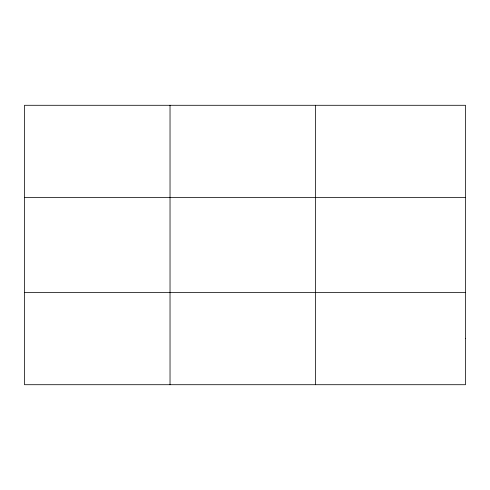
<?xml version="1.0" encoding="UTF-8"?>
<svg xmlns="http://www.w3.org/2000/svg" width="490" height="490" viewBox="0 0 490 490"><rect width="100%" height="100%" fill="white"/><g stroke="black" fill="none" stroke-linecap="round" stroke-linejoin="round"><path stroke-width="0.73" d="M170.03 384.711L170.03 105.289M315.56 384.711L315.56 105.289M24.5 197.501L465.5 197.501M24.5 292.499L465.5 292.499M465.5 338.608L465.5 384.711L24.5 384.711L24.5 105.289L465.5 105.289L465.5 338.608"/></g></svg>
